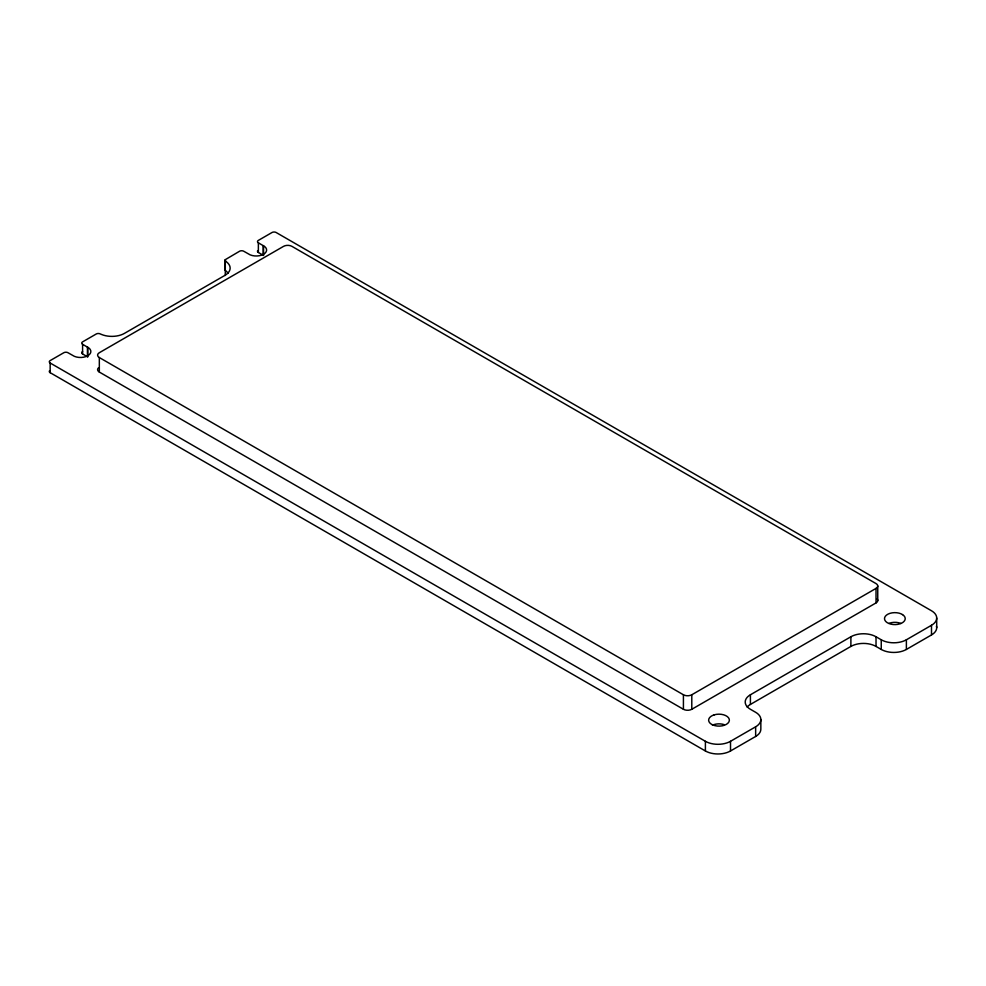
<?xml version="1.0" encoding="UTF-8"?>
<svg xmlns="http://www.w3.org/2000/svg" width="986" height="986" viewBox="0 0 986 986"><rect width="100%" height="100%" fill="white"/><g stroke="black" fill="none" stroke-linecap="round" stroke-linejoin="round"><path stroke-width="1.48" d="M228.21 273.122A17.76 10.254 0 0 0 226.743 271.754L225.067 269.991L225.289 259.663L239.561 251.245A2.958 1.713 0 0 1 243.752 251.245L250.124 254.844A10.365 5.978 0 0 0 263.582 254.252A10.365 5.978 0 0 0 264.605 246.488L258.369 242.815A2.958 1.713 0 0 1 258.369 240.387L271.988 232.523A2.958 1.713 0 0 1 276.08 232.462L931.499 610.765A17.76 10.254 0 0 1 931.499 625.272L931.499 634.947L906.38 649.441A17.76 10.254 0 0 1 881.25 649.441L876.024 646.422A17.76 10.254 0 0 0 850.893 646.422L750.408 704.435A17.76 10.254 0 0 0 747.142 707.036M225.067 269.991L225.289 269.338M99.327 357.548L683.421 694.773A5.916 3.414 0 0 0 691.79 694.773L876.024 588.408A5.916 3.414 0 0 0 876.024 583.576L291.93 246.352A5.916 3.414 0 0 0 283.561 246.352L99.327 352.717A5.916 3.414 0 0 0 99.327 357.548L99.327 372.055L683.421 709.279A5.916 3.414 0 0 0 691.79 709.279L876.024 602.914A5.916 3.414 0 0 0 876.961 598.785M49.522 370.822A2.958 1.713 0 0 0 50.163 372.683L705.397 750.975A17.76 10.254 0 0 0 730.515 750.975L755.646 736.468L755.646 726.805A17.76 10.254 0 0 0 755.646 712.299L750.408 709.279A17.76 10.254 0 0 1 750.408 694.773L850.893 636.759A17.76 10.254 0 0 1 876.024 636.759L881.25 639.778A17.76 10.254 0 0 0 906.38 639.778L931.499 625.272M225.067 260.316L226.743 262.079A17.76 10.254 0 0 1 224.944 275.365L124.446 333.379A17.76 10.254 0 0 1 101.447 334.427L100.313 333.946A2.958 1.713 0 0 0 96.221 334.007L82.59 341.871A2.958 1.713 0 0 0 82.59 344.287L88.839 347.959A10.365 5.978 0 0 1 87.816 355.736A10.365 5.978 0 0 1 74.357 356.328L67.985 352.729A2.958 1.713 0 0 0 63.794 352.729L50.163 360.593A2.958 1.713 0 0 0 50.163 363.008L705.397 741.299A17.76 10.254 0 0 0 730.515 741.299L755.646 726.805M712.459 725.191L714.209 724.525A10.365 5.978 0 0 1 724.266 724.661M257.716 250.617A2.958 1.713 0 0 0 258.369 252.478L263.2 255.251L263.2 245.588M82.59 344.287L82.59 353.962L87.434 356.735L87.434 347.072M936.7 618.025L936.7 627.688M906.38 639.778L906.38 649.441M881.25 639.778L881.25 649.441M877.75 585.992L877.75 600.499M876.024 588.408L876.024 602.914M876.024 636.759L876.024 646.422M850.893 636.759L850.893 646.422M760.847 719.546L760.847 729.221A17.76 10.254 0 0 1 755.646 736.468M750.408 694.773L750.408 704.435M730.515 741.299L730.515 750.975M705.397 741.299L705.397 750.975M691.79 694.773L691.79 709.279M683.421 694.773L683.421 709.279M263.558 245.81L263.558 255.485M258.369 242.815L258.369 252.478M225.289 259.663L225.289 275.476M87.779 347.294L87.779 356.957M50.163 363.008L50.163 372.683M936.478 626.085A17.76 10.254 0 0 1 931.499 634.947M99.327 372.055A5.916 3.414 0 0 1 98.39 367.926M82.59 353.962A2.958 1.713 0 0 1 82.59 351.546M889.162 623.3A10.365 5.978 0 0 1 900.994 623.472M714.209 714.85L712.459 715.516A10.365 5.978 0 0 0 711.313 724.168L712.878 724.969A10.365 5.978 0 0 0 726.337 724.377A10.365 5.978 0 0 0 727.36 716.612A10.365 5.978 0 0 0 714.209 714.85M902.547 614.611L900.994 613.797A10.365 5.978 0 0 0 884.664 617.569A10.365 5.978 0 0 0 897.716 624.372A10.365 5.978 0 0 0 902.547 614.611"/></g></svg>
